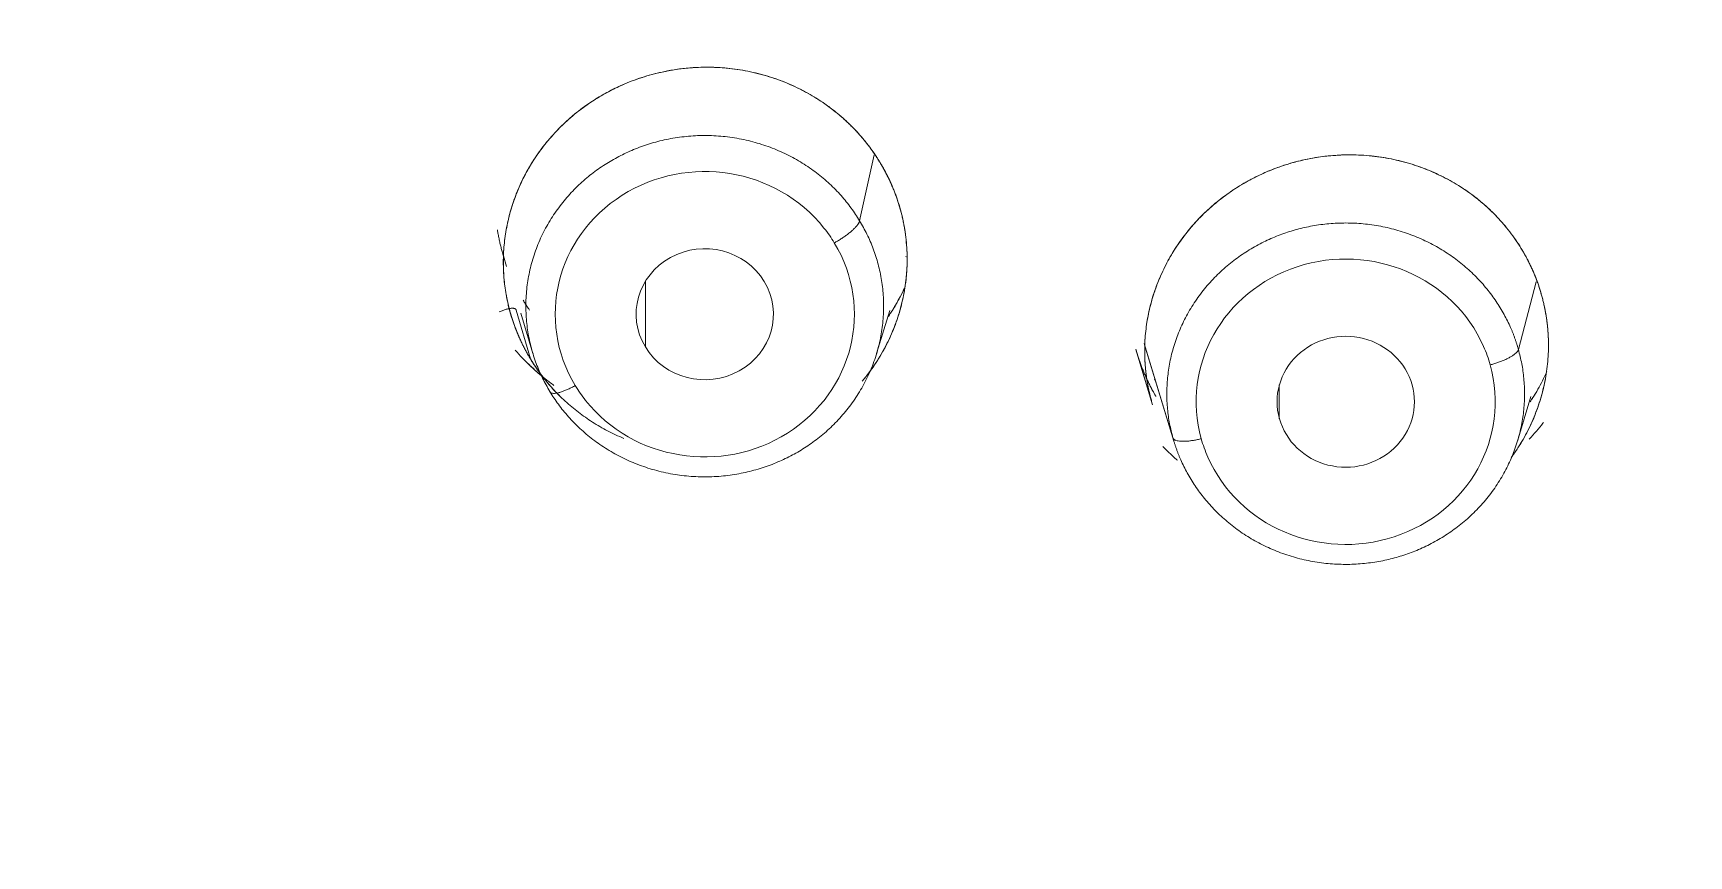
# Model space of a CAD drawing. Extents: x 5217 to 6345, y 0 to 827.
# Drawn here: x 5759.32 to 5776.2, y 492.23 to 500.61 of the extents above; entities that cross this region are included whole.
import ezdxf

# ---------------------------------------------------------------- set-up
doc = ezdxf.new("R2010")
doc.units = 0
doc.header["$LTSCALE"] = 30
doc.header["$MEASUREMENT"] = 0
doc.linetypes.add('HIDDEN2', pattern=[4.7625, 3.175, -1.5875])
doc.layers.add('1', color=7, linetype='CONTINUOUS')
doc.layers.add('2', color=1, linetype='HIDDEN2')

msp = doc.modelspace()

# ---------------------------------------------------------------- linework, layer by layer
at = {"layer": '1', "color": 7, "linetype": 'Continuous', "lineweight": 13}
for p, q in [((5767.892, 499.369), (5767.743, 498.698)), ((5765.558, 497.412), (5765.558, 498.079)), ((5774.46, 497.386), (5774.641, 498.077)), ((5772.022, 496.681), (5772.022, 497.027))]:
    msp.add_line(p, q, dxfattribs=at)
at = {"layer": '1', "color": 7, "linetype": 'Continuous', "lineweight": 18}
for p, q in [((5764.11, 498.342), (5764.143, 498.233)), ((5768.215, 498.33), (5768.216, 498.334)), ((5764.159, 497.836), (5764.191, 497.727)), ((5764.386, 497.292), (5764.241, 497.788)), ((5764.241, 497.788), (5764.386, 497.292)), ((5764.241, 497.788), (5764.386, 497.292)), ((5764.386, 497.292), (5764.241, 497.788)), ((5764.287, 497.756), (5764.412, 497.345)), ((5767.916, 497.345), (5768.049, 497.784)), ((5770.558, 497.391), (5770.72, 496.859)), ((5770.558, 497.391), (5770.72, 496.859)), ((5770.72, 496.859), (5770.558, 497.391)), ((5770.72, 496.859), (5770.558, 497.391)), ((5770.645, 497.449), (5770.937, 496.486)), ((5770.649, 497.435), (5770.946, 496.453)), ((5770.57, 497.352), (5770.73, 496.822)), ((5770.57, 497.352), (5770.73, 496.822)), ((5774.451, 496.453), (5774.588, 496.906))]:
    msp.add_line(p, q, dxfattribs=at)
for centre, major_axis, start_param, end_param in [((5757.244, 496.519), (-59.628, 0), 3.141593, 6.283185), ((5757.244, 496.519), (-59.628, 0), 3.141593, 6.274276), ((5766.164, 497.746), (0.7, 0), 0.523599, 3.665191), ((5766.164, 497.746), (-0.7, 0), 0.523599, 3.665191), ((5772.699, 496.854), (-0.7, 0), 3.403392, 6.544985), ((5772.699, 496.854), (-0.7, 0), 0.261799, 3.403392), ((5757.244, 496.519), (-59.628, 0), 1.612136, 3.141593), ((5757.244, 496.519), (-59.628, 0), 1.612136, 3.132683)]:
    msp.add_ellipse(centre, major_axis=major_axis, ratio=0.953717, start_param=start_param, end_param=end_param, dxfattribs=at)
at = {"layer": '1', "color": 7, "linetype": 'Continuous', "lineweight": 13}
for centre, major_axis, start_param, end_param in [((5766.164, 497.746), (1.525, 0), 0.64861, 3.665191), ((5766.164, 497.746), (1.525, 0), 0.523599, 0.64861), ((5766.164, 497.746), (1.525, 0), 3.790202, 6.806784), ((5772.699, 496.854), (-1.525, 0), 3.539518, 6.544985), ((5772.699, 496.854), (-1.525, 0), 3.403392, 3.539518), ((5772.699, 496.854), (-1.525, 0), 0.397925, 3.403392), ((5766.164, 497.746), (1.525, 0), 3.665191, 3.790202), ((5772.699, 496.854), (-1.525, 0), 0.261799, 0.397925)]:
    msp.add_ellipse(centre, major_axis=major_axis, ratio=0.953717, start_param=start_param, end_param=end_param, dxfattribs=at)
at = {"layer": '1', "color": 7, "linetype": 'Continuous', "lineweight": 18}
for points, knots in [([(5759.712, 439.668), (5760.292, 439.691), (5761.968, 439.78), (5764.735, 440.04), (5767.995, 440.52), (5771.222, 441.172), (5774.407, 441.992), (5777.54, 442.979), (5780.611, 444.129), (5783.61, 445.439), (5786.529, 446.905), (5789.359, 448.523), (5792.092, 450.287), (5794.718, 452.192), (5797.229, 454.232), (5799.619, 456.402), (5801.88, 458.694), (5804.005, 461.101), (5805.987, 463.617), (5807.821, 466.233), (5809.501, 468.942), (5811.021, 471.735), (5812.378, 474.604), (5813.566, 477.54), (5814.583, 480.534), (5815.426, 483.576), (5816.091, 486.659), (5816.577, 489.772), (5816.882, 492.905), (5817.005, 496.05), (5816.947, 499.196), (5816.706, 502.335), (5816.285, 505.456), (5815.684, 508.55), (5814.904, 511.608), (5813.949, 514.62), (5812.822, 517.578), (5811.525, 520.471), (5810.063, 523.292), (5808.44, 526.031), (5806.66, 528.681), (5804.731, 531.234), (5802.657, 533.681), (5800.444, 536.015), (5798.1, 538.229), (5795.631, 540.316), (5793.045, 542.27), (5790.35, 544.085), (5787.555, 545.755), (5784.667, 547.276), (5781.695, 548.643), (5778.649, 549.85), (5775.538, 550.896), (5772.371, 551.776), (5769.157, 552.489), (5765.908, 553.031), (5762.632, 553.401), (5759.34, 553.598), (5756.041, 553.622), (5752.746, 553.471), (5749.464, 553.148), (5746.207, 552.652), (5742.982, 551.986), (5739.802, 551.151), (5736.674, 550.149), (5733.609, 548.985), (5730.617, 547.661), (5727.705, 546.181), (5724.883, 544.551), (5722.16, 542.774), (5719.544, 540.857), (5717.043, 538.805), (5714.664, 536.624), (5712.415, 534.322), (5710.302, 531.904), (5708.333, 529.379), (5706.512, 526.755), (5704.847, 524.038), (5703.34, 521.238), (5701.998, 518.363), (5700.825, 515.422), (5699.823, 512.423), (5698.996, 509.377), (5698.347, 506.291), (5697.877, 503.176), (5697.588, 500.041), (5697.48, 496.896), (5697.555, 493.75), (5697.811, 490.612), (5698.249, 487.493), (5698.866, 484.402), (5699.661, 481.348), (5700.631, 478.34), (5701.774, 475.388), (5703.085, 472.5), (5704.562, 469.686), (5706.199, 466.954), (5707.991, 464.313), (5709.934, 461.769), (5712.021, 459.332), (5714.245, 457.008), (5716.601, 454.805), (5719.08, 452.73), (5721.676, 450.788), (5724.38, 448.985), (5727.184, 447.328), (5730.08, 445.82), (5733.058, 444.468), (5736.111, 443.274), (5739.227, 442.243), (5742.399, 441.377), (5745.616, 440.68), (5748.868, 440.153), (5751.926, 439.822), (5753.898, 439.702), (5754.776, 439.668)], [0, 0, 0, 0, 0.004702, 0.013606, 0.022511, 0.031416, 0.040321, 0.049226, 0.058131, 0.067035, 0.07594, 0.084844, 0.093748, 0.102652, 0.111556, 0.120459, 0.129362, 0.138265, 0.147168, 0.15607, 0.164972, 0.173874, 0.182775, 0.191676, 0.200577, 0.209478, 0.218378, 0.227279, 0.236179, 0.245079, 0.253978, 0.262878, 0.271778, 0.280678, 0.289578, 0.298478, 0.307379, 0.316279, 0.32518, 0.334081, 0.342982, 0.351884, 0.360785, 0.369687, 0.37859, 0.387493, 0.396396, 0.405299, 0.414202, 0.423106, 0.43201, 0.440914, 0.449818, 0.458723, 0.467628, 0.476532, 0.485437, 0.494342, 0.503247, 0.512152, 0.521057, 0.529962, 0.538867, 0.547772, 0.556677, 0.565582, 0.574486, 0.583391, 0.592295, 0.601199, 0.610103, 0.619007, 0.62791, 0.636813, 0.645716, 0.654619, 0.663521, 0.672423, 0.681325, 0.690226, 0.699127, 0.708028, 0.716929, 0.725829, 0.734729, 0.743629, 0.752529, 0.761429, 0.770329, 0.779229, 0.788129, 0.797029, 0.805929, 0.814829, 0.82373, 0.832631, 0.841532, 0.850433, 0.859334, 0.868236, 0.877138, 0.886041, 0.894944, 0.903847, 0.91275, 0.921653, 0.930557, 0.939461, 0.948365, 0.95727, 0.966174, 0.975079, 0.983983, 0.992888, 1, 1, 1, 1]), ([(5793.07, 451.033), (5793.622, 451.416), (5795.04, 452.443), (5797.228, 454.234), (5799.62, 456.401), (5801.88, 458.694), (5804.005, 461.101), (5805.987, 463.617), (5807.821, 466.233), (5809.501, 468.942), (5811.021, 471.735), (5812.378, 474.604), (5813.566, 477.54), (5814.583, 480.534), (5815.426, 483.576), (5816.091, 486.659), (5816.577, 489.772), (5816.882, 492.905), (5817.005, 496.05), (5816.947, 499.196), (5816.706, 502.335), (5816.285, 505.456), (5815.684, 508.55), (5814.904, 511.608), (5813.949, 514.62), (5812.822, 517.578), (5811.525, 520.471), (5810.063, 523.292), (5808.44, 526.031), (5806.66, 528.681), (5804.731, 531.234), (5802.657, 533.681), (5800.444, 536.015), (5798.1, 538.229), (5795.631, 540.316), (5793.045, 542.27), (5790.35, 544.085), (5787.555, 545.755), (5784.667, 547.276), (5781.695, 548.643), (5778.649, 549.85), (5775.538, 550.896), (5772.371, 551.776), (5769.157, 552.489), (5765.908, 553.031), (5762.632, 553.401), (5759.34, 553.598), (5756.041, 553.622), (5752.746, 553.471), (5749.464, 553.148), (5746.207, 552.652), (5742.982, 551.986), (5739.802, 551.151), (5736.674, 550.149), (5733.609, 548.985), (5730.617, 547.661), (5727.705, 546.181), (5724.883, 544.551), (5722.16, 542.774), (5719.544, 540.857), (5717.043, 538.805), (5714.664, 536.624), (5712.415, 534.322), (5710.302, 531.904), (5708.333, 529.379), (5706.512, 526.755), (5704.847, 524.038), (5703.34, 521.238), (5701.998, 518.363), (5700.825, 515.422), (5699.823, 512.423), (5698.996, 509.377), (5698.347, 506.291), (5697.877, 503.176), (5697.588, 500.041), (5697.48, 496.896), (5697.555, 493.75), (5697.811, 490.612), (5698.249, 487.493), (5698.866, 484.402), (5699.661, 481.348), (5700.631, 478.34), (5701.774, 475.388), (5703.085, 472.5), (5704.562, 469.686), (5706.199, 466.954), (5707.991, 464.313), (5709.934, 461.769), (5712.021, 459.332), (5714.246, 457.009), (5716.6, 454.804), (5719.085, 452.736), (5720.978, 451.284), (5722.066, 450.56), (5722.254, 450.437)], [0, 0, 0, 0, 0.006833, 0.017845, 0.028856, 0.039868, 0.050878, 0.061889, 0.072899, 0.083908, 0.094918, 0.105926, 0.116935, 0.127943, 0.138951, 0.149959, 0.160966, 0.171973, 0.18298, 0.193987, 0.204994, 0.216001, 0.227008, 0.238016, 0.249023, 0.26003, 0.271038, 0.282046, 0.293055, 0.304063, 0.315072, 0.326082, 0.337091, 0.348102, 0.359112, 0.370123, 0.381134, 0.392146, 0.403157, 0.414169, 0.425182, 0.436194, 0.447207, 0.45822, 0.469233, 0.480246, 0.491259, 0.502272, 0.513286, 0.524299, 0.535313, 0.546326, 0.557339, 0.568352, 0.579365, 0.590378, 0.601391, 0.612403, 0.623416, 0.634428, 0.645439, 0.656451, 0.667462, 0.678472, 0.689483, 0.700493, 0.711502, 0.722512, 0.73352, 0.744529, 0.755537, 0.766545, 0.777553, 0.78856, 0.799567, 0.810574, 0.821581, 0.832588, 0.843595, 0.854602, 0.865609, 0.876617, 0.887624, 0.898632, 0.90964, 0.920649, 0.931657, 0.942666, 0.953676, 0.964686, 0.975696, 0.986706, 0.997717, 1, 1, 1, 1]), ([(5764.288, 497.475), (5764.286, 497.479), (5764.281, 497.489), (5764.274, 497.506), (5764.265, 497.527), (5764.256, 497.547), (5764.248, 497.567), (5764.24, 497.588), (5764.224, 497.629), (5764.202, 497.692), (5764.177, 497.776), (5764.155, 497.861), (5764.132, 497.976), (5764.113, 498.121), (5764.107, 498.298), (5764.118, 498.476), (5764.146, 498.654), (5764.19, 498.831), (5764.253, 499.006), (5764.333, 499.177), (5764.432, 499.342), (5764.55, 499.501), (5764.684, 499.65), (5764.835, 499.788), (5765.001, 499.91), (5765.18, 500.018), (5765.372, 500.107), (5765.573, 500.178), (5765.758, 500.223), (5765.922, 500.249), (5766.065, 500.262), (5766.231, 500.265), (5766.421, 500.254), (5766.63, 500.22), (5766.834, 500.167), (5767.03, 500.093), (5767.217, 500.001), (5767.364, 499.909), (5767.475, 499.826), (5767.555, 499.761), (5767.632, 499.691), (5767.69, 499.633), (5767.731, 499.587), (5767.759, 499.556), (5767.785, 499.525), (5767.811, 499.493), (5767.836, 499.461), (5767.861, 499.428), (5767.885, 499.394), (5767.908, 499.361), (5767.93, 499.326), (5767.944, 499.303), (5767.951, 499.291)], [0, 0, 0, 0, 0.002155, 0.005821, 0.009491, 0.013166, 0.016847, 0.020534, 0.024228, 0.038904, 0.053534, 0.068164, 0.082844, 0.112176, 0.141671, 0.171375, 0.201378, 0.231684, 0.262296, 0.293434, 0.325183, 0.357505, 0.390494, 0.423419, 0.456993, 0.490404, 0.524514, 0.558581, 0.593039, 0.615681, 0.638518, 0.661651, 0.695633, 0.729666, 0.763326, 0.79708, 0.830783, 0.86459, 0.881537, 0.898447, 0.915345, 0.932255, 0.939049, 0.945834, 0.952613, 0.959386, 0.966156, 0.972923, 0.979689, 0.986456, 0.993226, 1, 1, 1, 1]), ([(5764.288, 497.475), (5764.286, 497.479), (5764.281, 497.489), (5764.274, 497.506), (5764.265, 497.527), (5764.256, 497.547), (5764.248, 497.567), (5764.24, 497.588), (5764.224, 497.629), (5764.202, 497.692), (5764.177, 497.776), (5764.155, 497.861), (5764.132, 497.976), (5764.113, 498.121), (5764.107, 498.298), (5764.118, 498.476), (5764.146, 498.654), (5764.19, 498.831), (5764.253, 499.006), (5764.333, 499.177), (5764.432, 499.342), (5764.55, 499.501), (5764.684, 499.65), (5764.835, 499.788), (5765.001, 499.91), (5765.18, 500.018), (5765.372, 500.107), (5765.573, 500.178), (5765.758, 500.223), (5765.922, 500.249), (5766.065, 500.262), (5766.231, 500.265), (5766.421, 500.254), (5766.63, 500.22), (5766.834, 500.167), (5767.03, 500.093), (5767.217, 500.001), (5767.364, 499.909), (5767.475, 499.826), (5767.555, 499.761), (5767.632, 499.691), (5767.69, 499.633), (5767.731, 499.587), (5767.759, 499.556), (5767.785, 499.525), (5767.811, 499.493), (5767.836, 499.461), (5767.861, 499.428), (5767.885, 499.394), (5767.908, 499.361), (5767.93, 499.326), (5767.944, 499.303), (5767.951, 499.291)], [0, 0, 0, 0, 0.002155, 0.005821, 0.009491, 0.013166, 0.016847, 0.020534, 0.024228, 0.038904, 0.053534, 0.068164, 0.082844, 0.112176, 0.141671, 0.171375, 0.201378, 0.231684, 0.262296, 0.293434, 0.325183, 0.357505, 0.390494, 0.423419, 0.456993, 0.490404, 0.524514, 0.558581, 0.593039, 0.615681, 0.638518, 0.661651, 0.695633, 0.729666, 0.763326, 0.79708, 0.830783, 0.86459, 0.881537, 0.898447, 0.915345, 0.932255, 0.939049, 0.945834, 0.952613, 0.959386, 0.966156, 0.972923, 0.979689, 0.986456, 0.993226, 1, 1, 1, 1]), ([(5767.951, 499.291), (5767.948, 499.297), (5767.94, 499.309), (5767.929, 499.327), (5767.918, 499.344), (5767.907, 499.362), (5767.895, 499.379), (5767.883, 499.396), (5767.871, 499.414), (5767.858, 499.431), (5767.846, 499.448), (5767.833, 499.465), (5767.819, 499.482), (5767.806, 499.499), (5767.792, 499.516), (5767.778, 499.533), (5767.764, 499.55), (5767.75, 499.566), (5767.735, 499.583), (5767.72, 499.6), (5767.705, 499.616), (5767.69, 499.632), (5767.674, 499.648), (5767.658, 499.664), (5767.642, 499.68), (5767.625, 499.696), (5767.609, 499.712), (5767.592, 499.727), (5767.574, 499.743), (5767.557, 499.758), (5767.539, 499.773), (5767.521, 499.788), (5767.503, 499.803), (5767.485, 499.818), (5767.466, 499.833), (5767.447, 499.847), (5767.406, 499.878), (5767.341, 499.923), (5767.249, 499.979), (5767.154, 500.031), (5767.022, 500.095), (5766.848, 500.162), (5766.632, 500.22), (5766.404, 500.257), (5766.135, 500.269), (5765.848, 500.244), (5765.554, 500.175), (5765.327, 500.089), (5765.166, 500.007), (5765.072, 499.952), (5764.92, 499.855), (5764.687, 499.668), (5764.484, 499.424), (5764.359, 499.22), (5764.292, 499.092), (5764.233, 498.954), (5764.184, 498.807), (5764.144, 498.646), (5764.118, 498.474), (5764.107, 498.295), (5764.114, 498.119), (5764.13, 497.991), (5764.146, 497.909), (5764.154, 497.871), (5764.163, 497.832), (5764.172, 497.794), (5764.183, 497.755), (5764.194, 497.717), (5764.207, 497.678), (5764.22, 497.639), (5764.235, 497.6), (5764.25, 497.561), (5764.266, 497.523), (5764.284, 497.484), (5764.302, 497.445), (5764.321, 497.406), (5764.342, 497.368), (5764.363, 497.33), (5764.378, 497.304), (5764.386, 497.292)], [0, 0, 0, 0, 0.003304, 0.006622, 0.009954, 0.013299, 0.016658, 0.020031, 0.023418, 0.026818, 0.030232, 0.03366, 0.037102, 0.040557, 0.044026, 0.047509, 0.051006, 0.054516, 0.05804, 0.061578, 0.06513, 0.068695, 0.072274, 0.075867, 0.079474, 0.083094, 0.086728, 0.090376, 0.094038, 0.097713, 0.101402, 0.105105, 0.108821, 0.112552, 0.116296, 0.120053, 0.123825, 0.140587, 0.157457, 0.174434, 0.191519, 0.226536, 0.2614, 0.295647, 0.334111, 0.386067, 0.428515, 0.474194, 0.498768, 0.512663, 0.524971, 0.583386, 0.652257, 0.674424, 0.69748, 0.721423, 0.746253, 0.771972, 0.801388, 0.830294, 0.858691, 0.886579, 0.892826, 0.899126, 0.905479, 0.911885, 0.918344, 0.924857, 0.931422, 0.938041, 0.944712, 0.951437, 0.958215, 0.965046, 0.971931, 0.978868, 0.985859, 0.992903, 1, 1, 1, 1]), ([(5767.951, 499.291), (5767.948, 499.297), (5767.94, 499.309), (5767.929, 499.327), (5767.918, 499.344), (5767.907, 499.362), (5767.895, 499.379), (5767.883, 499.396), (5767.871, 499.414), (5767.858, 499.431), (5767.846, 499.448), (5767.833, 499.465), (5767.819, 499.482), (5767.806, 499.499), (5767.792, 499.516), (5767.778, 499.533), (5767.764, 499.55), (5767.75, 499.566), (5767.735, 499.583), (5767.72, 499.6), (5767.705, 499.616), (5767.69, 499.632), (5767.674, 499.648), (5767.658, 499.664), (5767.642, 499.68), (5767.625, 499.696), (5767.609, 499.712), (5767.592, 499.727), (5767.574, 499.743), (5767.557, 499.758), (5767.539, 499.773), (5767.521, 499.788), (5767.503, 499.803), (5767.485, 499.818), (5767.466, 499.833), (5767.447, 499.847), (5767.406, 499.878), (5767.341, 499.923), (5767.249, 499.979), (5767.154, 500.031), (5767.022, 500.095), (5766.848, 500.162), (5766.632, 500.22), (5766.404, 500.257), (5766.135, 500.269), (5765.848, 500.244), (5765.554, 500.175), (5765.327, 500.089), (5765.166, 500.007), (5765.072, 499.952), (5764.92, 499.855), (5764.687, 499.668), (5764.484, 499.424), (5764.359, 499.22), (5764.292, 499.092), (5764.233, 498.954), (5764.184, 498.807), (5764.144, 498.646), (5764.118, 498.474), (5764.107, 498.295), (5764.114, 498.119), (5764.13, 497.991), (5764.146, 497.909), (5764.154, 497.871), (5764.163, 497.832), (5764.172, 497.794), (5764.183, 497.755), (5764.194, 497.717), (5764.207, 497.678), (5764.22, 497.639), (5764.235, 497.6), (5764.25, 497.561), (5764.266, 497.523), (5764.284, 497.484), (5764.302, 497.445), (5764.321, 497.406), (5764.342, 497.368), (5764.363, 497.33), (5764.378, 497.304), (5764.386, 497.292)], [0, 0, 0, 0, 0.003304, 0.006622, 0.009954, 0.013299, 0.016658, 0.020031, 0.023418, 0.026818, 0.030232, 0.03366, 0.037102, 0.040557, 0.044026, 0.047509, 0.051006, 0.054516, 0.05804, 0.061578, 0.06513, 0.068695, 0.072274, 0.075867, 0.079474, 0.083094, 0.086728, 0.090376, 0.094038, 0.097713, 0.101402, 0.105105, 0.108821, 0.112552, 0.116296, 0.120053, 0.123825, 0.140587, 0.157457, 0.174434, 0.191519, 0.226536, 0.2614, 0.295647, 0.334111, 0.386067, 0.428515, 0.474194, 0.498768, 0.512663, 0.524971, 0.583386, 0.652257, 0.674424, 0.69748, 0.721423, 0.746253, 0.771972, 0.801388, 0.830294, 0.858691, 0.886579, 0.892826, 0.899126, 0.905479, 0.911885, 0.918344, 0.924857, 0.931422, 0.938041, 0.944712, 0.951437, 0.958215, 0.965046, 0.971931, 0.978868, 0.985859, 0.992903, 1, 1, 1, 1]), ([(5767.951, 499.291), (5767.955, 499.285), (5767.963, 499.272), (5767.974, 499.253), (5767.985, 499.234), (5767.996, 499.214), (5768.006, 499.195), (5768.016, 499.175), (5768.026, 499.155), (5768.036, 499.136), (5768.046, 499.116), (5768.055, 499.096), (5768.064, 499.075), (5768.073, 499.055), (5768.081, 499.035), (5768.09, 499.014), (5768.098, 498.994), (5768.106, 498.973), (5768.114, 498.952), (5768.121, 498.931), (5768.137, 498.884), (5768.16, 498.811), (5768.185, 498.71), (5768.204, 498.607), (5768.222, 498.47), (5768.231, 498.297), (5768.218, 498.091), (5768.184, 497.888), (5768.128, 497.69), (5768.051, 497.499), (5767.954, 497.316), (5767.857, 497.172), (5767.791, 497.09), (5767.769, 497.063)], [0, 0, 0, 0, 0.009294, 0.018583, 0.02787, 0.037154, 0.046436, 0.055717, 0.064998, 0.074278, 0.083559, 0.092842, 0.102126, 0.111413, 0.120703, 0.129997, 0.139296, 0.148599, 0.157909, 0.167225, 0.176548, 0.220406, 0.264236, 0.30811, 0.352102, 0.439399, 0.526245, 0.612411, 0.698506, 0.784613, 0.869933, 0.956642, 1, 1, 1, 1]), ([(5767.951, 499.291), (5767.955, 499.285), (5767.963, 499.272), (5767.974, 499.253), (5767.985, 499.234), (5767.996, 499.214), (5768.006, 499.195), (5768.016, 499.175), (5768.026, 499.155), (5768.036, 499.136), (5768.046, 499.116), (5768.055, 499.096), (5768.064, 499.075), (5768.073, 499.055), (5768.081, 499.035), (5768.09, 499.014), (5768.098, 498.994), (5768.106, 498.973), (5768.114, 498.952), (5768.121, 498.931), (5768.137, 498.884), (5768.16, 498.811), (5768.185, 498.71), (5768.204, 498.607), (5768.222, 498.47), (5768.231, 498.297), (5768.218, 498.091), (5768.184, 497.888), (5768.128, 497.69), (5768.051, 497.499), (5767.954, 497.316), (5767.857, 497.172), (5767.791, 497.09), (5767.769, 497.063)], [0, 0, 0, 0, 0.009294, 0.018583, 0.02787, 0.037154, 0.046436, 0.055717, 0.064998, 0.074278, 0.083559, 0.092842, 0.102126, 0.111413, 0.120703, 0.129997, 0.139296, 0.148599, 0.157909, 0.167225, 0.176548, 0.220406, 0.264236, 0.30811, 0.352102, 0.439399, 0.526245, 0.612411, 0.698506, 0.784613, 0.869933, 0.956642, 1, 1, 1, 1]), ([(5767.774, 497.07), (5767.802, 497.103), (5767.875, 497.197), (5767.974, 497.35), (5768.062, 497.526), (5768.133, 497.707), (5768.188, 497.905), (5768.217, 498.089), (5768.227, 498.235), (5768.228, 498.343), (5768.222, 498.45), (5768.213, 498.538), (5768.204, 498.605), (5768.195, 498.653), (5768.186, 498.701), (5768.175, 498.747), (5768.163, 498.794), (5768.151, 498.839), (5768.137, 498.884), (5768.122, 498.928), (5768.107, 498.972), (5768.09, 499.014), (5768.073, 499.056), (5768.054, 499.097), (5768.035, 499.138), (5768.015, 499.177), (5767.995, 499.216), (5767.973, 499.254), (5767.959, 499.279), (5767.951, 499.291)], [0, 0, 0, 0, 0.053248, 0.14817, 0.227969, 0.298928, 0.392833, 0.487196, 0.533137, 0.578773, 0.624105, 0.669133, 0.68992, 0.710542, 0.730998, 0.751288, 0.771413, 0.791373, 0.811167, 0.830796, 0.850259, 0.869556, 0.888688, 0.907654, 0.926455, 0.94509, 0.963559, 0.981862, 1, 1, 1, 1]), ([(5767.774, 497.07), (5767.802, 497.103), (5767.875, 497.197), (5767.974, 497.35), (5768.062, 497.526), (5768.133, 497.707), (5768.188, 497.905), (5768.217, 498.089), (5768.227, 498.235), (5768.228, 498.343), (5768.222, 498.45), (5768.213, 498.538), (5768.204, 498.605), (5768.195, 498.653), (5768.186, 498.701), (5768.175, 498.747), (5768.163, 498.794), (5768.151, 498.839), (5768.137, 498.884), (5768.122, 498.928), (5768.107, 498.972), (5768.09, 499.014), (5768.073, 499.056), (5768.054, 499.097), (5768.035, 499.138), (5768.015, 499.177), (5767.995, 499.216), (5767.973, 499.254), (5767.959, 499.279), (5767.951, 499.291)], [0, 0, 0, 0, 0.053248, 0.14817, 0.227969, 0.298928, 0.392833, 0.487196, 0.533137, 0.578773, 0.624105, 0.669133, 0.68992, 0.710542, 0.730998, 0.751288, 0.771413, 0.791373, 0.811167, 0.830796, 0.850259, 0.869556, 0.888688, 0.907654, 0.926455, 0.94509, 0.963559, 0.981862, 1, 1, 1, 1]), ([(5770.72, 496.859), (5770.718, 496.866), (5770.714, 496.88), (5770.708, 496.901), (5770.703, 496.923), (5770.698, 496.944), (5770.693, 496.966), (5770.688, 496.988), (5770.684, 497.009), (5770.68, 497.031), (5770.676, 497.053), (5770.672, 497.075), (5770.669, 497.097), (5770.666, 497.119), (5770.663, 497.141), (5770.661, 497.163), (5770.658, 497.185), (5770.656, 497.207), (5770.653, 497.253), (5770.649, 497.321), (5770.649, 497.413), (5770.653, 497.505), (5770.665, 497.626), (5770.69, 497.775), (5770.738, 497.951), (5770.803, 498.124), (5770.884, 498.291), (5770.981, 498.452), (5771.095, 498.604), (5771.224, 498.747), (5771.369, 498.879), (5771.53, 499.001), (5771.684, 499.096), (5771.827, 499.169), (5771.954, 499.223), (5772.107, 499.278), (5772.287, 499.326), (5772.493, 499.359), (5772.702, 499.373), (5772.91, 499.367), (5773.115, 499.341), (5773.314, 499.296), (5773.508, 499.231), (5773.694, 499.148), (5773.871, 499.047), (5774.037, 498.93), (5774.189, 498.796), (5774.304, 498.672), (5774.387, 498.566), (5774.446, 498.484), (5774.5, 498.399), (5774.539, 498.329), (5774.567, 498.275), (5774.584, 498.239), (5774.601, 498.203), (5774.617, 498.166), (5774.632, 498.129), (5774.647, 498.092), (5774.66, 498.054), (5774.673, 498.017), (5774.685, 497.978), (5774.692, 497.953), (5774.696, 497.94)], [0, 0, 0, 0, 0.003578, 0.007154, 0.010728, 0.014301, 0.017873, 0.021446, 0.025019, 0.028594, 0.032171, 0.035751, 0.039334, 0.042921, 0.046513, 0.050111, 0.053715, 0.057325, 0.060943, 0.075833, 0.090648, 0.105433, 0.120231, 0.149293, 0.178573, 0.20789, 0.237417, 0.267313, 0.29718, 0.327303, 0.357977, 0.389473, 0.421357, 0.442614, 0.464021, 0.485677, 0.517789, 0.550286, 0.582395, 0.614811, 0.646593, 0.678501, 0.710137, 0.742029, 0.774287, 0.806327, 0.838405, 0.870768, 0.886986, 0.903158, 0.919312, 0.935478, 0.941941, 0.948397, 0.954847, 0.961294, 0.967739, 0.974184, 0.980631, 0.987081, 0.993537, 1, 1, 1, 1]), ([(5770.72, 496.859), (5770.718, 496.866), (5770.714, 496.88), (5770.708, 496.901), (5770.703, 496.923), (5770.698, 496.944), (5770.693, 496.966), (5770.688, 496.988), (5770.684, 497.009), (5770.68, 497.031), (5770.676, 497.053), (5770.672, 497.075), (5770.669, 497.097), (5770.666, 497.119), (5770.663, 497.141), (5770.661, 497.163), (5770.658, 497.185), (5770.656, 497.207), (5770.653, 497.253), (5770.649, 497.321), (5770.649, 497.413), (5770.653, 497.505), (5770.665, 497.626), (5770.69, 497.775), (5770.738, 497.951), (5770.803, 498.124), (5770.884, 498.291), (5770.981, 498.452), (5771.095, 498.604), (5771.224, 498.747), (5771.369, 498.879), (5771.53, 499.001), (5771.684, 499.096), (5771.827, 499.169), (5771.954, 499.223), (5772.107, 499.278), (5772.287, 499.326), (5772.493, 499.359), (5772.702, 499.373), (5772.91, 499.367), (5773.115, 499.341), (5773.314, 499.296), (5773.508, 499.231), (5773.694, 499.148), (5773.871, 499.047), (5774.037, 498.93), (5774.189, 498.796), (5774.304, 498.672), (5774.387, 498.566), (5774.446, 498.484), (5774.5, 498.399), (5774.539, 498.329), (5774.567, 498.275), (5774.584, 498.239), (5774.601, 498.203), (5774.617, 498.166), (5774.632, 498.129), (5774.647, 498.092), (5774.66, 498.054), (5774.673, 498.017), (5774.685, 497.978), (5774.692, 497.953), (5774.696, 497.94)], [0, 0, 0, 0, 0.003578, 0.007154, 0.010728, 0.014301, 0.017873, 0.021446, 0.025019, 0.028594, 0.032171, 0.035751, 0.039334, 0.042921, 0.046513, 0.050111, 0.053715, 0.057325, 0.060943, 0.075833, 0.090648, 0.105433, 0.120231, 0.149293, 0.178573, 0.20789, 0.237417, 0.267313, 0.29718, 0.327303, 0.357977, 0.389473, 0.421357, 0.442614, 0.464021, 0.485677, 0.517789, 0.550286, 0.582395, 0.614811, 0.646593, 0.678501, 0.710137, 0.742029, 0.774287, 0.806327, 0.838405, 0.870768, 0.886986, 0.903158, 0.919312, 0.935478, 0.941941, 0.948397, 0.954847, 0.961294, 0.967739, 0.974184, 0.980631, 0.987081, 0.993537, 1, 1, 1, 1]), ([(5774.696, 497.94), (5774.694, 497.947), (5774.69, 497.961), (5774.684, 497.982), (5774.677, 498.002), (5774.671, 498.023), (5774.664, 498.044), (5774.656, 498.064), (5774.649, 498.085), (5774.641, 498.105), (5774.633, 498.126), (5774.625, 498.146), (5774.617, 498.167), (5774.608, 498.187), (5774.599, 498.207), (5774.59, 498.227), (5774.58, 498.247), (5774.57, 498.267), (5774.56, 498.287), (5774.538, 498.331), (5774.501, 498.396), (5774.447, 498.482), (5774.388, 498.565), (5774.306, 498.669), (5774.195, 498.789), (5774.046, 498.922), (5773.878, 499.043), (5773.705, 499.142), (5773.529, 499.222), (5773.344, 499.287), (5773.136, 499.338), (5772.951, 499.362), (5772.804, 499.37), (5772.676, 499.371), (5772.528, 499.362), (5772.367, 499.34), (5772.242, 499.313), (5772.151, 499.288), (5772.053, 499.259), (5771.902, 499.204), (5771.713, 499.114), (5771.528, 499), (5771.364, 498.876), (5771.215, 498.738), (5771.084, 498.59), (5770.974, 498.44), (5770.881, 498.285), (5770.801, 498.121), (5770.737, 497.947), (5770.69, 497.772), (5770.665, 497.624), (5770.653, 497.503), (5770.649, 497.409), (5770.649, 497.315), (5770.653, 497.239), (5770.659, 497.18), (5770.663, 497.139), (5770.669, 497.098), (5770.675, 497.057), (5770.682, 497.017), (5770.69, 496.977), (5770.699, 496.937), (5770.709, 496.898), (5770.716, 496.872), (5770.72, 496.859)], [0, 0, 0, 0, 0.003497, 0.007, 0.010508, 0.014024, 0.017545, 0.021072, 0.024605, 0.028145, 0.03169, 0.035242, 0.0388, 0.042363, 0.045933, 0.049509, 0.053092, 0.05668, 0.060274, 0.063875, 0.080211, 0.09655, 0.11289, 0.129233, 0.159711, 0.191285, 0.224354, 0.257969, 0.285234, 0.315147, 0.349872, 0.385179, 0.401948, 0.418044, 0.44476, 0.470435, 0.493328, 0.503996, 0.514349, 0.540554, 0.578649, 0.611473, 0.642037, 0.674602, 0.706526, 0.735436, 0.762584, 0.792588, 0.822417, 0.851364, 0.87977, 0.894906, 0.910056, 0.925221, 0.940401, 0.947093, 0.953768, 0.960425, 0.967065, 0.973687, 0.980292, 0.986879, 0.993448, 1, 1, 1, 1]), ([(5774.696, 497.94), (5774.694, 497.947), (5774.69, 497.961), (5774.684, 497.982), (5774.677, 498.002), (5774.671, 498.023), (5774.664, 498.044), (5774.656, 498.064), (5774.649, 498.085), (5774.641, 498.105), (5774.633, 498.126), (5774.625, 498.146), (5774.617, 498.167), (5774.608, 498.187), (5774.599, 498.207), (5774.59, 498.227), (5774.58, 498.247), (5774.57, 498.267), (5774.56, 498.287), (5774.538, 498.331), (5774.501, 498.396), (5774.447, 498.482), (5774.388, 498.565), (5774.306, 498.669), (5774.195, 498.789), (5774.046, 498.922), (5773.878, 499.043), (5773.705, 499.142), (5773.529, 499.222), (5773.344, 499.287), (5773.136, 499.338), (5772.951, 499.362), (5772.804, 499.37), (5772.676, 499.371), (5772.528, 499.362), (5772.367, 499.34), (5772.242, 499.313), (5772.151, 499.288), (5772.053, 499.259), (5771.902, 499.204), (5771.713, 499.114), (5771.528, 499), (5771.364, 498.876), (5771.215, 498.738), (5771.084, 498.59), (5770.974, 498.44), (5770.881, 498.285), (5770.801, 498.121), (5770.737, 497.947), (5770.69, 497.772), (5770.665, 497.624), (5770.653, 497.503), (5770.649, 497.409), (5770.649, 497.315), (5770.653, 497.239), (5770.659, 497.18), (5770.663, 497.139), (5770.669, 497.098), (5770.675, 497.057), (5770.682, 497.017), (5770.69, 496.977), (5770.699, 496.937), (5770.709, 496.898), (5770.716, 496.872), (5770.72, 496.859)], [0, 0, 0, 0, 0.003497, 0.007, 0.010508, 0.014024, 0.017545, 0.021072, 0.024605, 0.028145, 0.03169, 0.035242, 0.0388, 0.042363, 0.045933, 0.049509, 0.053092, 0.05668, 0.060274, 0.063875, 0.080211, 0.09655, 0.11289, 0.129233, 0.159711, 0.191285, 0.224354, 0.257969, 0.285234, 0.315147, 0.349872, 0.385179, 0.401948, 0.418044, 0.44476, 0.470435, 0.493328, 0.503996, 0.514349, 0.540554, 0.578649, 0.611473, 0.642037, 0.674602, 0.706526, 0.735436, 0.762584, 0.792588, 0.822417, 0.851364, 0.87977, 0.894906, 0.910056, 0.925221, 0.940401, 0.947093, 0.953768, 0.960425, 0.967065, 0.973687, 0.980292, 0.986879, 0.993448, 1, 1, 1, 1]), ([(5764.049, 498.607), (5764.05, 498.602), (5764.053, 498.583), (5764.059, 498.549), (5764.068, 498.504), (5764.078, 498.46), (5764.089, 498.416), (5764.099, 498.378), (5764.106, 498.354), (5764.109, 498.344)], [0, 0, 0, 0, 0.047436, 0.217092, 0.386161, 0.554644, 0.722541, 0.889852, 1, 1, 1, 1]), ([(5764.312, 497.888), (5764.316, 497.882), (5764.323, 497.87), (5764.334, 497.853), (5764.345, 497.835), (5764.357, 497.818), (5764.367, 497.802), (5764.374, 497.792), (5764.377, 497.788)], [0, 0, 0, 0, 0.174426, 0.349045, 0.523856, 0.698859, 0.874055, 1, 1, 1, 1]), ([(5768.208, 498.029), (5768.201, 498.013), (5768.16, 497.928), (5768.104, 497.826), (5768.049, 497.743), (5768.037, 497.724)], [0, 0, 0, 0, 0.150262, 0.809368, 1, 1, 1, 1]), ([(5768.055, 497.753), (5768.104, 497.827), (5768.156, 497.919), (5768.201, 498.014), (5768.208, 498.03)], [0, 0, 0, 0, 0.836174, 1, 1, 1, 1]), ([(5768.208, 498.029), (5768.201, 498.013), (5768.16, 497.928), (5768.109, 497.837), (5768.062, 497.763), (5768.057, 497.755)], [0, 0, 0, 0, 0.167784, 0.903747, 1, 1, 1, 1]), ([(5768.099, 497.823), (5768.13, 497.875), (5768.168, 497.944), (5768.201, 498.014), (5768.208, 498.03)], [0, 0, 0, 0, 0.778186, 1, 1, 1, 1]), ([(5774.696, 497.94), (5774.698, 497.933), (5774.702, 497.918), (5774.708, 497.897), (5774.713, 497.875), (5774.718, 497.853), (5774.723, 497.831), (5774.728, 497.809), (5774.732, 497.787), (5774.736, 497.765), (5774.74, 497.743), (5774.744, 497.721), (5774.747, 497.699), (5774.75, 497.676), (5774.753, 497.654), (5774.755, 497.632), (5774.758, 497.61), (5774.76, 497.587), (5774.761, 497.565), (5774.765, 497.516), (5774.767, 497.441), (5774.765, 497.34), (5774.757, 497.239), (5774.74, 497.105), (5774.705, 496.939), (5774.642, 496.745), (5774.56, 496.559), (5774.472, 496.406), (5774.41, 496.316), (5774.387, 496.284)], [0, 0, 0, 0, 0.012984, 0.025961, 0.038931, 0.051896, 0.064858, 0.077816, 0.090773, 0.10373, 0.116687, 0.129647, 0.142609, 0.155575, 0.168547, 0.181526, 0.194512, 0.207507, 0.220512, 0.233528, 0.291882, 0.350165, 0.408489, 0.466967, 0.583699, 0.6999, 0.815927, 0.931779, 1, 1, 1, 1]), ([(5774.696, 497.94), (5774.698, 497.933), (5774.702, 497.918), (5774.708, 497.897), (5774.713, 497.875), (5774.718, 497.853), (5774.723, 497.831), (5774.728, 497.809), (5774.732, 497.787), (5774.736, 497.765), (5774.74, 497.743), (5774.744, 497.721), (5774.747, 497.699), (5774.75, 497.676), (5774.753, 497.654), (5774.755, 497.632), (5774.758, 497.61), (5774.76, 497.587), (5774.761, 497.565), (5774.765, 497.516), (5774.767, 497.441), (5774.765, 497.34), (5774.757, 497.239), (5774.74, 497.105), (5774.705, 496.939), (5774.642, 496.745), (5774.56, 496.559), (5774.472, 496.406), (5774.41, 496.316), (5774.387, 496.284)], [0, 0, 0, 0, 0.012984, 0.025961, 0.038931, 0.051896, 0.064858, 0.077816, 0.090773, 0.10373, 0.116687, 0.129647, 0.142609, 0.155575, 0.168547, 0.181526, 0.194512, 0.207507, 0.220512, 0.233528, 0.291882, 0.350165, 0.408489, 0.466967, 0.583699, 0.6999, 0.815927, 0.931779, 1, 1, 1, 1]), ([(5774.389, 496.288), (5774.412, 496.319), (5774.474, 496.41), (5774.564, 496.566), (5774.647, 496.757), (5774.707, 496.948), (5774.741, 497.109), (5774.757, 497.24), (5774.765, 497.342), (5774.767, 497.445), (5774.764, 497.528), (5774.76, 497.592), (5774.755, 497.636), (5774.75, 497.681), (5774.743, 497.725), (5774.736, 497.769), (5774.727, 497.812), (5774.718, 497.855), (5774.708, 497.898), (5774.7, 497.926), (5774.696, 497.94)], [0, 0, 0, 0, 0.065666, 0.187267, 0.307026, 0.421329, 0.531755, 0.590943, 0.650143, 0.709352, 0.768573, 0.794638, 0.820616, 0.846506, 0.872308, 0.898022, 0.923649, 0.949187, 0.974638, 1, 1, 1, 1]), ([(5774.389, 496.288), (5774.412, 496.319), (5774.474, 496.41), (5774.564, 496.566), (5774.647, 496.757), (5774.707, 496.948), (5774.741, 497.109), (5774.757, 497.24), (5774.765, 497.342), (5774.767, 497.445), (5774.764, 497.528), (5774.76, 497.592), (5774.755, 497.636), (5774.75, 497.681), (5774.743, 497.725), (5774.736, 497.769), (5774.727, 497.812), (5774.718, 497.855), (5774.708, 497.898), (5774.7, 497.926), (5774.696, 497.94)], [0, 0, 0, 0, 0.065666, 0.187267, 0.307026, 0.421329, 0.531755, 0.590943, 0.650143, 0.709352, 0.768573, 0.794638, 0.820616, 0.846506, 0.872308, 0.898022, 0.923649, 0.949187, 0.974638, 1, 1, 1, 1]), ([(5764.231, 497.38), (5764.231, 497.379), (5764.278, 497.326), (5764.375, 497.225), (5764.481, 497.133), (5764.536, 497.089), (5764.536, 497.089)], [0, 0, 0, 0, 0.00665, 0.503021, 0.999969, 1, 1, 1, 1]), ([(5764.231, 497.38), (5764.231, 497.379), (5764.278, 497.326), (5764.375, 497.225), (5764.481, 497.133), (5764.536, 497.089), (5764.536, 497.089)], [0, 0, 0, 0, 0.006649, 0.503021, 0.999969, 1, 1, 1, 1]), ([(5770.764, 496.908), (5770.764, 496.909), (5770.745, 496.94), (5770.721, 496.985), (5770.692, 497.041), (5770.674, 497.079), (5770.657, 497.117), (5770.64, 497.156), (5770.624, 497.195), (5770.609, 497.233), (5770.595, 497.273), (5770.582, 497.312), (5770.57, 497.351), (5770.562, 497.378), (5770.558, 497.391)], [0, 0, 0, 0, 0.007133, 0.208149, 0.28798, 0.367667, 0.44721, 0.52661, 0.605865, 0.684978, 0.763947, 0.842774, 0.921458, 1, 1, 1, 1]), ([(5770.764, 496.908), (5770.764, 496.909), (5770.745, 496.94), (5770.721, 496.985), (5770.692, 497.041), (5770.674, 497.079), (5770.657, 497.117), (5770.64, 497.156), (5770.624, 497.195), (5770.609, 497.233), (5770.595, 497.273), (5770.582, 497.312), (5770.57, 497.351), (5770.562, 497.378), (5770.558, 497.391)], [0, 0, 0, 0, 0.007133, 0.208149, 0.28798, 0.367667, 0.44721, 0.52661, 0.605865, 0.684978, 0.763947, 0.842774, 0.921458, 1, 1, 1, 1]), ([(5764.626, 497.02), (5764.596, 497.042), (5764.541, 497.083), (5764.463, 497.148), (5764.39, 497.214), (5764.341, 497.262), (5764.318, 497.286)], [0, 0, 0, 0, 0.278571, 0.501448, 0.747329, 1, 1, 1, 1]), ([(5764.626, 497.02), (5764.596, 497.042), (5764.541, 497.083), (5764.463, 497.148), (5764.39, 497.214), (5764.341, 497.262), (5764.318, 497.286)], [0, 0, 0, 0, 0.278571, 0.501448, 0.747329, 1, 1, 1, 1]), ([(5764.687, 496.911), (5764.681, 496.916), (5764.654, 496.943), (5764.618, 496.981), (5764.58, 497.025), (5764.553, 497.056), (5764.527, 497.089), (5764.501, 497.121), (5764.477, 497.154), (5764.453, 497.188), (5764.43, 497.222), (5764.407, 497.256), (5764.393, 497.28), (5764.386, 497.292)], [0, 0, 0, 0, 0.047016, 0.234143, 0.319801, 0.405163, 0.490294, 0.575262, 0.660132, 0.744973, 0.829853, 0.914839, 1, 1, 1, 1]), ([(5764.687, 496.911), (5764.681, 496.916), (5764.654, 496.943), (5764.618, 496.981), (5764.58, 497.025), (5764.553, 497.056), (5764.527, 497.089), (5764.501, 497.121), (5764.477, 497.154), (5764.453, 497.188), (5764.43, 497.222), (5764.407, 497.256), (5764.393, 497.28), (5764.386, 497.292)], [0, 0, 0, 0, 0.047016, 0.234143, 0.319801, 0.405163, 0.490294, 0.575262, 0.660132, 0.744973, 0.829853, 0.914839, 1, 1, 1, 1]), ([(5764.386, 497.292), (5764.39, 497.285), (5764.398, 497.272), (5764.409, 497.253), (5764.422, 497.235), (5764.434, 497.216), (5764.447, 497.197), (5764.459, 497.179), (5764.472, 497.161), (5764.485, 497.143), (5764.499, 497.125), (5764.512, 497.108), (5764.526, 497.09), (5764.539, 497.073), (5764.553, 497.056), (5764.567, 497.039), (5764.582, 497.023), (5764.596, 497.006), (5764.627, 496.973), (5764.674, 496.923), (5764.739, 496.86), (5764.807, 496.801), (5764.898, 496.728), (5765.018, 496.644), (5765.172, 496.555), (5765.283, 496.503), (5765.34, 496.48), (5765.34, 496.479)], [0, 0, 0, 0, 0.017884, 0.035727, 0.053528, 0.071288, 0.089006, 0.106683, 0.124319, 0.141913, 0.159465, 0.176977, 0.194446, 0.211875, 0.229262, 0.246607, 0.263911, 0.281174, 0.298395, 0.371395, 0.442956, 0.513077, 0.581759, 0.717614, 0.856348, 0.997966, 1, 1, 1, 1]), ([(5764.386, 497.292), (5764.39, 497.285), (5764.398, 497.272), (5764.409, 497.253), (5764.422, 497.235), (5764.434, 497.216), (5764.447, 497.197), (5764.459, 497.179), (5764.472, 497.161), (5764.485, 497.143), (5764.499, 497.125), (5764.512, 497.108), (5764.526, 497.09), (5764.539, 497.073), (5764.553, 497.056), (5764.567, 497.039), (5764.582, 497.023), (5764.596, 497.006), (5764.627, 496.973), (5764.674, 496.923), (5764.739, 496.86), (5764.807, 496.801), (5764.898, 496.728), (5765.018, 496.644), (5765.172, 496.555), (5765.283, 496.503), (5765.34, 496.48), (5765.34, 496.479)], [0, 0, 0, 0, 0.017884, 0.035727, 0.053528, 0.071288, 0.089006, 0.106683, 0.124319, 0.141913, 0.159465, 0.176977, 0.194446, 0.211875, 0.229262, 0.246607, 0.263911, 0.281174, 0.298395, 0.371395, 0.442956, 0.513077, 0.581759, 0.717614, 0.856348, 0.997966, 1, 1, 1, 1]), ([(5774.598, 496.882), (5774.615, 496.907), (5774.631, 496.933), (5774.68, 497.017), (5774.71, 497.075), (5774.741, 497.141), (5774.745, 497.149), (5774.749, 497.158)], [0, 0, 0, 0, 0.278474, 0.278474, 0.904257, 0.904257, 1, 1, 1, 1]), ([(5774.598, 496.882), (5774.615, 496.907), (5774.631, 496.933), (5774.68, 497.017), (5774.71, 497.075), (5774.741, 497.141), (5774.745, 497.149), (5774.749, 497.158)], [0, 0, 0, 0, 0.278474, 0.278474, 0.904257, 0.904257, 1, 1, 1, 1]), ([(5774.714, 496.641), (5774.713, 496.639), (5774.668, 496.581), (5774.62, 496.525), (5774.571, 496.472)], [0, 0, 0, 0, 0.029264, 1, 1, 1, 1]), ([(5770.834, 496.398), (5770.848, 496.384), (5770.889, 496.342), (5770.939, 496.295), (5770.975, 496.264), (5770.983, 496.257)], [0, 0, 0, 0, 0.301032, 0.857842, 1, 1, 1, 1])]:
    msp.add_open_spline(points, degree=3, knots=knots, dxfattribs=at)
for points, weights, knots in [([(5816.872, 496.519), (5816.872, 553.388), (5757.244, 553.388), (5697.616, 553.388), (5697.616, 496.519)], [1, 0.707106781187, 1, 0.707106781187, 1], [0, 0, 0, 0.5, 0.5, 1, 1, 1]), ([(5816.872, 496.519), (5816.872, 553.388), (5757.244, 553.388), (5698.144, 553.388), (5697.618, 497.026)], [1, 0.707106781187, 1, 0.708948655878, 0.996339416072], [0, 0, 0, 0.501577, 0.501577, 1, 1, 1]), ([(5764.584, 496.958), (5763.672, 498.465), (5765.252, 499.334), (5766.832, 500.204), (5767.743, 498.698)], [1, 0.707106774239, 1, 0.707106774239, 1], [0, 0, 0, 0.5, 0.5, 1, 1, 1]), ([(5764.584, 496.958), (5765.496, 495.452), (5767.076, 496.321), (5768.655, 497.191), (5767.743, 498.698)], [1, 0.707106788134, 1, 0.707106788134, 1], [0, 0, 0, 0.5, 0.5, 1, 1, 1]), ([(5770.937, 496.486), (5770.496, 498.055), (5772.108, 498.582), (5773.72, 499.108), (5774.38, 497.61)], [1, 0.730756595522, 1, 0.730756595522, 1], [0, 0, 0, 0.5, 0.5, 1, 1, 1]), ([(5774.46, 497.386), (5774.901, 495.817), (5773.289, 495.29), (5771.677, 494.764), (5771.017, 496.262)], [1, 0.730756592486, 1, 0.730756592486, 1], [0, 0, 0, 0.5, 0.5, 1, 1, 1])]:
    msp.add_rational_spline(points, weights, degree=2, knots=knots, dxfattribs=at)
at = {"layer": '1', "color": 7, "linetype": 'Continuous', "lineweight": 13}
for points, weights in [([(5767.485, 498.473), (5767.723, 498.604), (5767.743, 498.698)], [1, 0.737277336813, 1]), ([(5774.46, 497.386), (5774.437, 497.298), (5774.172, 497.23)], [1, 0.737277336801, 1]), ([(5764.843, 497.018), (5764.605, 496.887), (5764.584, 496.958)], [1, 0.737277336805, 1]), ([(5771.226, 496.477), (5770.96, 496.409), (5770.937, 496.486)], [1, 0.737277336805, 1])]:
    msp.add_rational_spline(points, weights, degree=2, dxfattribs=at)
at = {"layer": '1', "color": 7, "linetype": 'Continuous', "lineweight": 18}
for points, weights, degree in [([(5764.241, 497.788), (5764.232, 497.819), (5764.169, 497.813), (5764.069, 497.77)], [1.15582321207, 0.999895957342, 0.960992227755, 1.03911202331], 3), ([(5764.241, 497.788), (5764.238, 497.797), (5764.23, 497.803), (5764.216, 497.806)], [1.15582321207, 1.10384373858, 1.06486874125, 1.03889822011], 3), ([(5764.216, 497.806), (5764.23, 497.803), (5764.238, 497.797), (5764.241, 497.788)], [1.03889987415, 1.06487100905, 1.10384668182, 1.15582689245], 3), ([(5764.216, 497.806), (5764.23, 497.803), (5764.238, 497.797), (5764.241, 497.788)], [1.03890523879, 1.06487637618, 1.10385026073, 1.15582689245], 3), ([(5774.38, 497.61), (5774.428, 497.501), (5774.46, 497.386)], [1, 0.997684612582, 1], 2), ([(5759.708, 439.699), (5816.872, 441.954), (5816.872, 496.519)], [0.983511683882, 0.715597051788, 1], 2), ([(5771.017, 496.262), (5770.969, 496.371), (5770.937, 496.486)], [1, 0.997684611978, 1], 2), ([(5759.708, 439.699), (5816.365, 441.934), (5816.87, 496.013)], [0.983511683882, 0.717332143437, 0.996339416072], 2)]:
    msp.add_rational_spline(points, weights, degree=degree, dxfattribs=at)
for points, degree in [([(5770.699, 497.027), (5770.719, 496.988), (5770.74, 496.949), (5770.762, 496.912)], 3), ([(5770.699, 497.027), (5770.719, 496.988), (5770.74, 496.949), (5770.762, 496.912)], 3), ([(5770.745, 497.077), (5770.757, 497.077)], 1), ([(5774.64, 496.949), (5774.62, 496.916), (5774.6, 496.883), (5774.579, 496.852)], 3), ([(5774.64, 496.949), (5774.62, 496.916), (5774.6, 496.883), (5774.579, 496.852)], 3)]:
    msp.add_open_spline(points, degree=degree, dxfattribs=at)
at = {"layer": '2', "color": 7, "linetype": 'Continuous', "lineweight": 18}
msp.add_ellipse((5757.244, 496.914), major_axis=(-59.996, 0), ratio=0.953717, start_param=2.930106, end_param=4.712389, dxfattribs=at)

doc.saveas('drawing.dxf')
